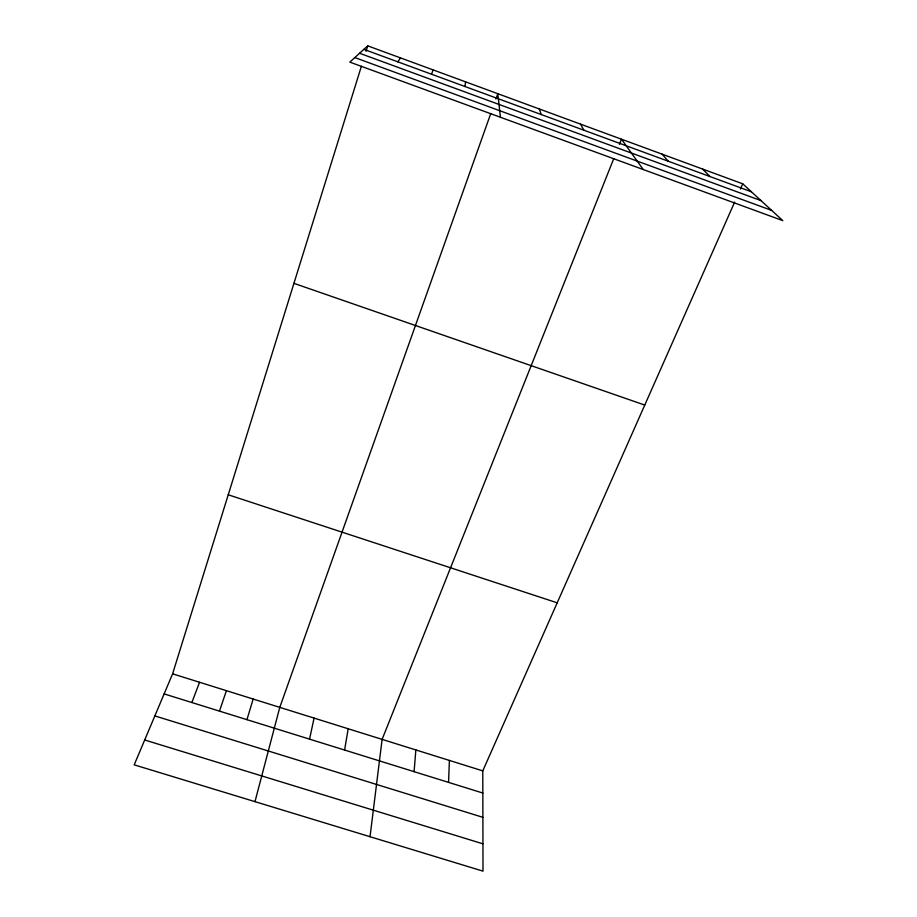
<?xml version="1.0" encoding="UTF-8"?>
<svg xmlns="http://www.w3.org/2000/svg" width="917" height="917" viewBox="0 0 917 917"><rect width="100%" height="100%" fill="white"/><g stroke="black" fill="none" stroke-linecap="round" stroke-linejoin="round"><path stroke-width="1.38" d="M448.562 782.384L449.399 760.434M414.094 771.667L415.848 749.934M465.022 86.53L465.549 81.831M370.032 836.717L382.114 739.377L613.76 158.618M344.597 750.037L348.185 728.763M309.556 739.136L314.084 718.091M254.983 801.641L279.788 707.362L490.744 113.582M246.948 719.662L253.161 699.041M734.643 202.095L482.778 770.876L483.007 871.15L134.203 764.835L172.602 673.835L361.401 66.23M366.043 51.283L367.74 45.85L742.736 183.824L782.797 220.63L349.813 62.115L367.74 45.85M219.461 711.111L226.419 690.673M495.925 99.002L497.805 93.706L500.453 117.273M431.494 74.208L433.111 69.898M191.859 702.525L199.574 682.271M619.433 144.393L621.497 139.212L643.253 169.542M740.432 189.04L742.736 183.824M397.772 61.817L400.511 57.909M144.691 739.985L482.95 843.835M154.847 715.913L482.881 817.322M164.132 693.905L482.835 793.045M172.602 673.835L482.778 770.876M228.241 494.779L557.204 602.813M293.944 283.353L644.766 405.062M363.877 49.358L751.401 191.779M359.579 53.255L761.018 200.617M354.81 57.576L771.656 210.394M702.594 169.049L709.953 176.545M662.177 154.182L668.218 161.209M580.541 124.15L583.888 130.214M539.311 108.974L541.282 114.556"/></g></svg>
